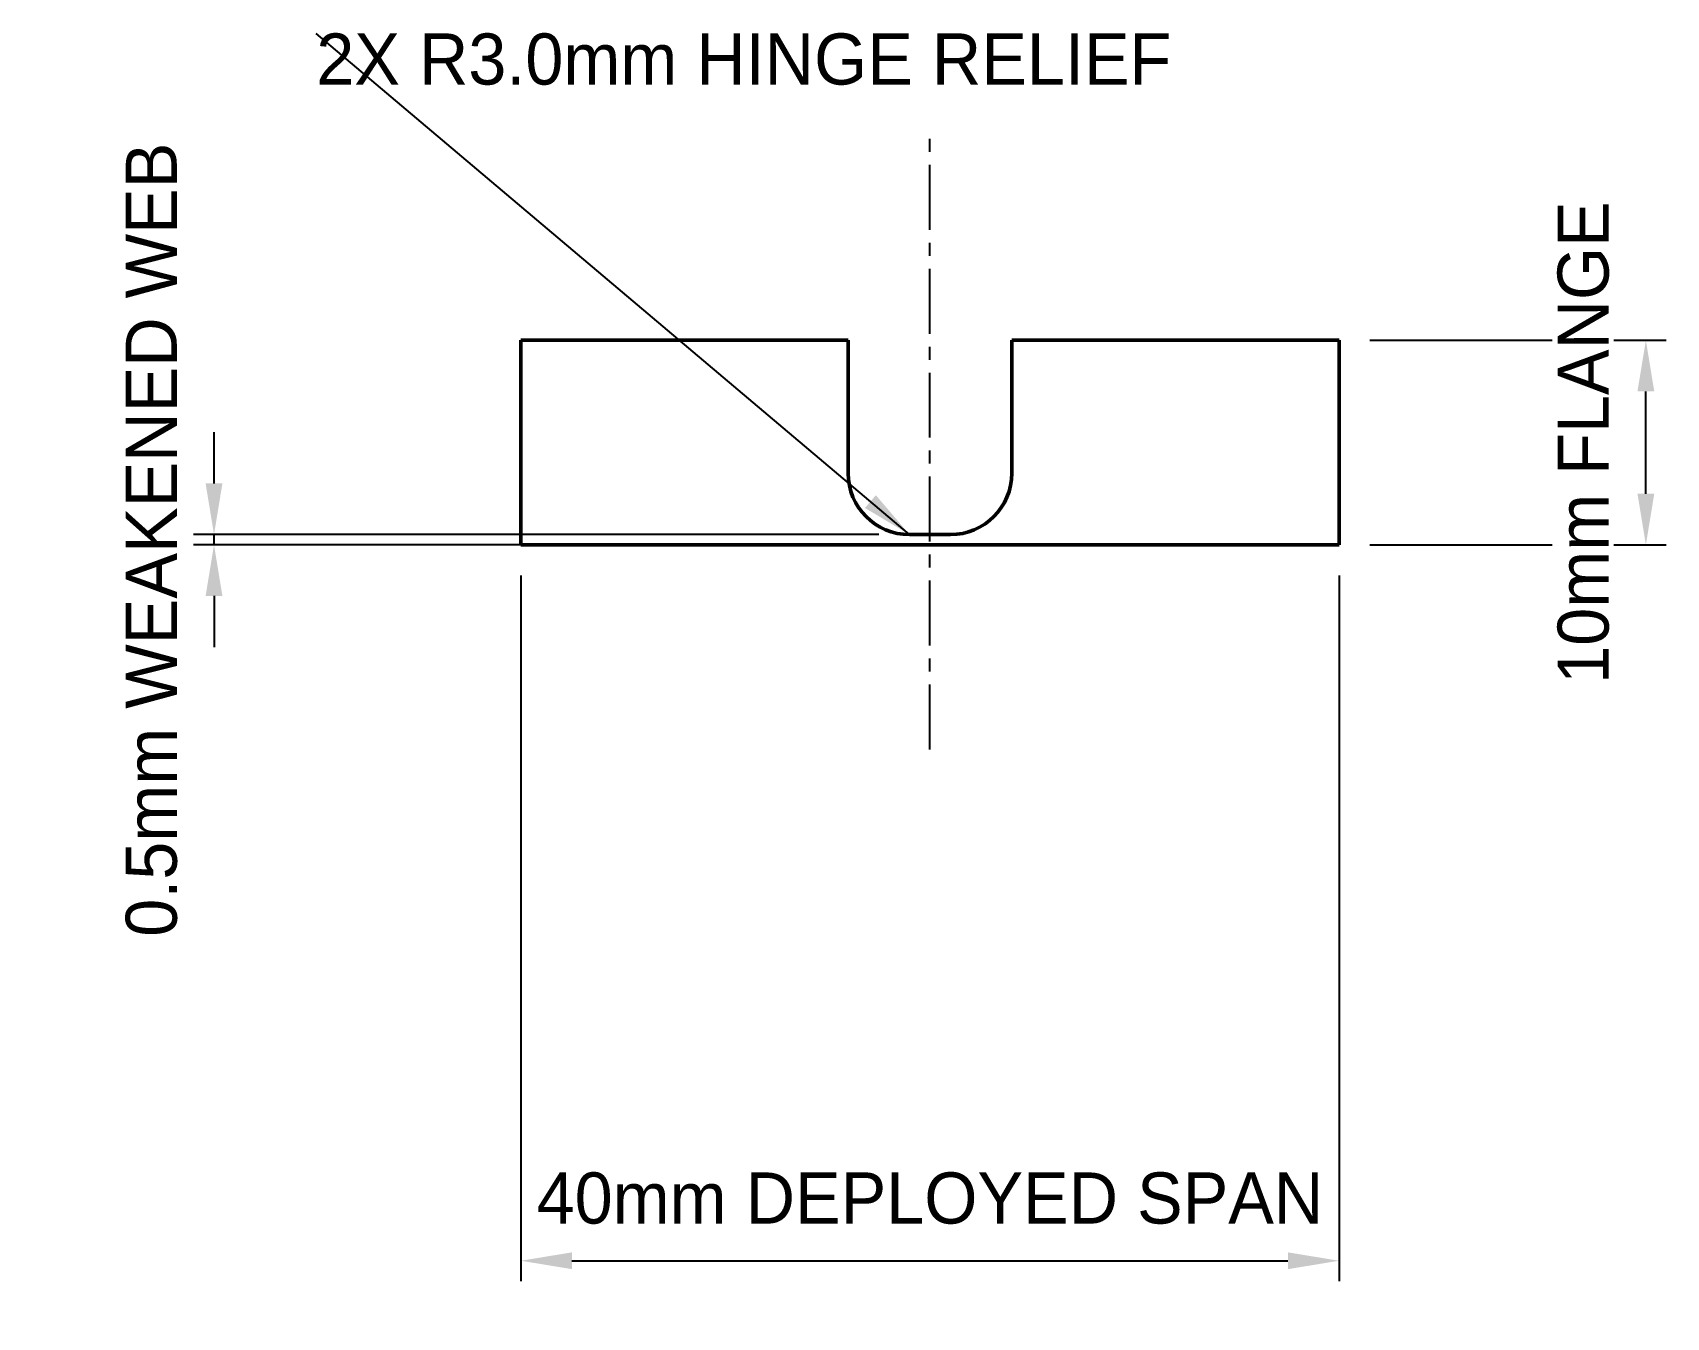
# Model space of a CAD drawing. Header units: metres. Extents: x -43.9 to 36, y -37.8 to 25.
import ezdxf

# ---------------------------------------------------------------- set-up
doc = ezdxf.new("R2010")
doc.units = ezdxf.units.M
doc.linetypes.add('CENTER', pattern=[5.08, 3.175, -0.635, 0.635, -0.635])
for name, color, linetype, lineweight in [('CENTERLINES', 7, 'CENTER', 25), ('DIMENSIONS', 7, 'Continuous', 25), ('GEOMETRY', 7, 'Continuous', 50)]:
    doc.layers.add(name, color=color, linetype=linetype, lineweight=lineweight)
doc.dimstyles.new('ENGINEERING_STYLE', dxfattribs={"dimtxt": 2.5, "dimasz": 2.5, "dimexe": 1, "dimexo": 1.5, "dimgap": 0.8, "dimtad": 1, "dimcen": 2.5, "dimazin": 3, "dimtfac": 1, "dimtmove": 0, "dimatfit": 3, "dimtfill": 1})

msp = doc.modelspace()

# ---------------------------------------------------------------- linework, layer by layer
at = {"layer": 'CENTERLINES'}
msp.add_line((0, -10), (0, 20), dxfattribs=at)
at = {"layer": 'GEOMETRY'}
for p, q in [((-20, 10), (-20, 0)), ((-4, 10), (-20, 10)), ((-4, 3.5), (-4, 10)), ((4, 3.5), (4, 10)), ((20, 10), (4, 10)), ((20, 0), (20, 10)), ((-20, 0), (-1, 0)), ((1, 0.5), (-1, 0.5)), ((-1, 0), (1, 0)), ((1, 0), (20, 0))]:
    msp.add_line(p, q, dxfattribs=at)
for centre, start, end in [((-1, 3.5), 180, 270), ((1, 3.5), 270, 360)]:
    msp.add_arc(centre, 3, start, end, dxfattribs=at)

# ---------------------------------------------------------------- texts
at = {"layer": 'DIMENSIONS', "insert": (-30, 25), "char_height": 2.5, "attachment_point": 1}
msp.add_mtext('2X R3.0mm HINGE RELIEF', dxfattribs=at)

# ---------------------------------------------------------------- next in the draw order: dimensions: what is measured, and where the dimension line sits
at = {"layer": 'DIMENSIONS'}
msp.add_linear_dim(base=(-20, -35), p1=(-20, 0), p2=(20, 0), text='40mm DEPLOYED SPAN', dimstyle='ENGINEERING_STYLE', dxfattribs=at).render()

# ---------------------------------------------------------------- next in the draw order: dimensions: what is measured, and where the dimension line sits
for base, p1, p2, text in [((-35, 0), (-1, 0), (-1, 0.5), '0.5mm WEAKENED WEB'), ((35, 0), (20, 0), (20, 10), '10mm FLANGE')]:
    msp.add_linear_dim(base=base, p1=p1, p2=p2, angle=90, text=text, dimstyle='ENGINEERING_STYLE', dxfattribs=at).render()

# ---------------------------------------------------------------- next in the draw order: leaders
msp.add_leader([(-1, 0.5), (-30, 25)], dimstyle='ENGINEERING_STYLE', dxfattribs=at)

doc.saveas('drawing.dxf')
